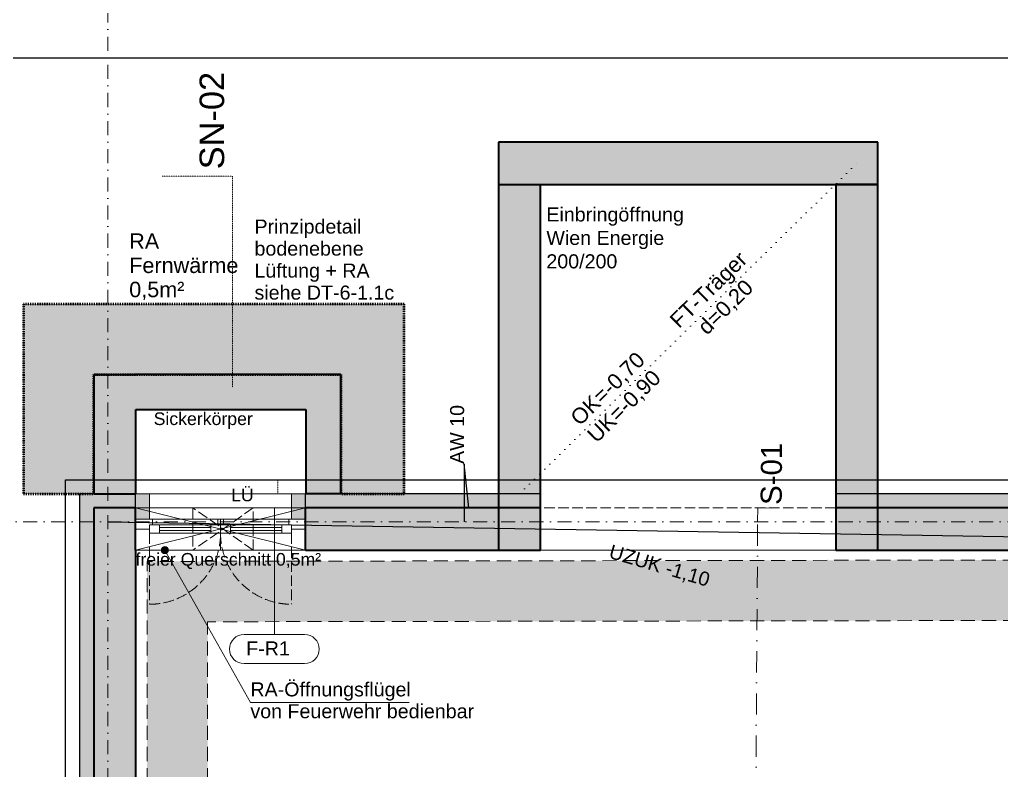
# Model space of a CAD drawing. Header units: millimetres. Extents: x 32522367 to 32638135, y 41424826 to 41540167.
# Drawn here: x 32545541 to 32552527, y 41525547 to 41530886 of the extents above; entities that cross this region are included whole.
import ezdxf
from ezdxf.enums import TextEntityAlignment as Align

# ---------------------------------------------------------------- set-up
doc = ezdxf.new("R2010")
doc.units = ezdxf.units.MM
for name, pattern in [('Achse', [0.2, 0.1, -0.05, 0, -0.05]), ('Punktlinie weit', [0.05, 0, -0.05]), ('Raster', [0.2, 0.1, -0.05, 0, -0.05]), ('Schnittlinie', [0.3, 0.15, -0.075, 0, -0.075]), ('Strichlinie eng', [0.1, 0.075, -0.025]), ('Strichlinie mittel', [0.15, 0.1, -0.05]), ('Strichlinie weit', [0.2, 0.15, -0.05]), ('STRICHPUNKT2', [12.7, 6.35, -3.175, 0, -3.175]), ('Untersicht', [0.1, 0.075, -0.025])]:
    doc.linetypes.add(name, pattern=pattern)
for name, color, linetype in [('000 Achsraster Haupt', 251, 'Continuous'), ('110 Wand Aussen', 251, 'Continuous'), ('220 Bodenaufbau', 251, 'Continuous'), ('240 Unterdaemmung', 251, 'Continuous'), ('715 Lueftung', 251, 'Continuous'), ('720 Haustechnik Installation', 251, 'Continuous'), ('811 Raum 2.Erschließung_ Nebenräume_Allg.räume_Technik', 251, 'Continuous'), ('851 Marker Schnitt', 251, 'Continuous'), ('955 Polierplan Beschriftung', 251, 'Continuous'), ('956 Fensternummer', 251, 'Continuous'), ('Archicad Fenstern', 251, 'Continuous'), ('dp_GE_PE', 1, 'Continuous')]:
    doc.layers.add(name, color=color, linetype=linetype)
for name, color, linetype, lineweight in [('000 Achsraster Haupt_Stift_Nr__1', 251, 'Continuous', 13), ('110 Wand Aussen_Stift_Nr__1', 251, 'Continuous', 13), ('110 Wand Aussen_Stift_Nr__24', 251, 'Continuous', 13), ('110 Wand Aussen_Stift_Nr__29', 251, 'Continuous', 13), ('110 Wand Aussen_Stift_Nr__4', 251, 'Continuous', 35), ('110 Wand Aussen_Stift_Nr__6', 251, 'Continuous', 13), ('110 Wand Aussen_Stift_Nr__7', 251, 'Continuous', 25), ('110 Wand Aussen_Stift_Nr__76', 251, 'Continuous', 13), ('110 Wand Aussen_Stift_Nr__8', 251, 'Continuous', 35), ('136 Halsdämmung_Stift_Nr__1', 251, 'Continuous', 13), ('136 Halsdämmung_Stift_Nr__18', 251, 'Continuous', 0), ('220 Bodenaufbau_Stift_Nr__6', 251, 'Continuous', 13), ('240 Unterdaemmung_Stift_Nr__6', 251, 'Continuous', 13), ('680 Grundgrenzen_Stift_Nr__16', 251, 'Continuous', 25), ('681 Fluchtlinien_Stift_Nr__10', 251, 'Continuous', 25), ('715 Lueftung_Stift_Nr__104', 251, 'Continuous', 18), ('715 Lueftung_Stift_Nr__121', 251, 'Continuous', 13), ('720 Haustechnik Installation_Stift_Nr__1', 251, 'Continuous', 13), ('851 Marker Schnitt_Stift_Nr__1', 251, 'Continuous', 13), ('851 Marker Schnittführung Neben_Stift_Nr__1', 251, 'Continuous', 13), ('851 Marker Schnittführung Neben_Stift_Nr__2', 251, 'Continuous', 18), ('915 Allgemein Beschriftung 1_Stift_Nr__1', 251, 'Continuous', 13), ('955 Polierplan Beschriftung_Stift_Nr__1', 251, 'Continuous', 13), ('956 Aufbauten Beschriftung_Stift_Nr__1', 251, 'Continuous', 13), ('956 Durchbruch Beschriftung_Stift_Nr__61', 251, 'Continuous', 25), ('956 Fensternummer_Stift_Nr__1', 251, 'Continuous', 13), ('958 Detail Beschriftung_Stift_Nr__154', 251, 'Continuous', 13), ('970 Brandschutz Beschriftung.Texte_ Bemaßung_ Symbole_ Fluchtwege_Stift_Nr__101', 251, 'Continuous', 50), ('976 Präsentation Grafik 1_Stift_Nr__5', 251, 'Continuous', 50), ('976 Präsentation Grafik 1_Stift_Nr__94', 251, 'Continuous', 13), ('Archicad Fenster-Marker_Stift_Nr__1', 251, 'Continuous', 13), ('Archicad Fenstern_Stift_Nr__1', 251, 'Continuous', 13), ('Archicad Fenstern_Stift_Nr__7', 251, 'Continuous', 25), ('Archicad Fenstern_Stift_Nr__8', 251, 'Continuous', 35)]:
    doc.layers.add(name, color=color, linetype=linetype, lineweight=lineweight)
doc.styles.add('ERSTELLTER_STIL_1', font='arial.ttf')
doc.styles.get("Standard").update_dxf_attribs({"font": 'arial.ttf'})
doc.dimstyles.new('ERSTELLTER_STIL__11', dxfattribs={"dimtxt": 2.5, "dimasz": 0.0912, "dimexe": 1.25, "dimexo": 0.625, "dimgap": 0, "dimtad": 1, "dimtxsty": 'Standard', "dimcen": 2.5, "dimazin": 3, "dimtfac": 1, "dimtmove": 0, "dimatfit": 3, "dimldrblk": 'ARROWHEAD_5'})

# ---------------------------------------------------------------- blocks, each defined once
blk = doc.blocks.new('Decke_5', base_point=(22.3658, 74.4142))
at = {"layer": '240 Unterdaemmung_Stift_Nr__6', "color": 7, "linetype": 'Strichlinie eng', "lineweight": 13, "flags": 128}
blk.add_lwpolyline([(30.6554, 75.3157), (31.9229, 79.6336), (24.5347, 81.8024), (22.3658, 74.4142), (29.7541, 72.2453), (30.3737, 74.3562)], dxfattribs=at)
blk = doc.blocks.new('Decke_16', base_point=(24.3313, 82.1748))
at = {"layer": '220 Bodenaufbau_Stift_Nr__6', "color": 7, "linetype": 'Continuous', "lineweight": 13, "flags": 128}
blk.add_lwpolyline([(10.1971, 34.0265), (24.3313, 82.1748), (27.0947, 81.3636), (27.827, 83.8583), (30.4177, 83.0978), (29.6854, 80.6031), (63.8728, 70.5671)], dxfattribs=at)
blk = doc.blocks.new('Decke_30', base_point=(31.7613, 79.0832))
at = {"layer": '240 Unterdaemmung_Stift_Nr__6', "color": 7, "linetype": 'Strichlinie eng', "lineweight": 13, "flags": 128}
blk.add_lwpolyline([(31.7613, 79.0832), (29.7541, 72.2453), (30.7136, 71.9636), (32.7209, 78.8015)], dxfattribs=at)
blk = doc.blocks.new('Öffnung_82')
at = {"layer": '110 Wand Aussen_Stift_Nr__1', "color": 7, "linetype": 'Continuous', "lineweight": 13}
for p, q in [((25.6933, 81.4623), (24.6168, 82.091)), ((25.7778, 81.7501), (24.5323, 81.8031))]:
    blk.add_line(p, q, dxfattribs=at)
at = {"layer": '110 Wand Aussen_Stift_Nr__6', "color": 7, "linetype": 'Continuous', "lineweight": 13, "flags": 128}
for points in [[(24.6168, 82.091), (24.533, 81.8055)], [(25.7778, 81.7501), (24.6168, 82.091)], [(24.533, 81.8055), (24.5323, 81.8031)], [(24.5323, 81.8031), (24.5347, 81.8024)], [(24.5347, 81.8024), (25.6933, 81.4623)], [(25.6933, 81.4623), (25.7778, 81.7501)]]:
    blk.add_lwpolyline(points, dxfattribs=at)
blk = doc.blocks.new('Öffnung_83')
at = {"layer": '110 Wand Aussen_Stift_Nr__6', "color": 7, "linetype": 'Continuous', "lineweight": 13, "flags": 128}
for points in [[(24.7409, 82.1587), (24.7128, 82.0628)], [(25.71, 81.8743), (24.7409, 82.1587)], [(25.6819, 81.7783), (25.71, 81.8743)]]:
    blk.add_lwpolyline(points, dxfattribs=at)
blk = doc.blocks.new('Öffnung_94')
at = {"layer": '110 Wand Aussen_Stift_Nr__1', "color": 7, "linetype": 'Untersicht', "lineweight": 13}
for p, q in [((25.3364, 81.5671), (25.0083, 81.976)), ((25.4209, 81.8549), (24.9238, 81.6882))]:
    blk.add_line(p, q, dxfattribs=at)
at = {"layer": '110 Wand Aussen_Stift_Nr__6', "color": 7, "linetype": 'Untersicht', "lineweight": 13, "flags": 128}
for points in [[(25.0083, 81.976), (24.9238, 81.6882)], [(25.3364, 81.5671), (25.4209, 81.8549)]]:
    blk.add_lwpolyline(points, dxfattribs=at)
blk = doc.blocks.new('Wand_165', base_point=(29.3975, 80.6876))
at = {"layer": '110 Wand Aussen_Stift_Nr__24', "linetype": 'Continuous', "lineweight": 13}
for points in [[(29.6854, 80.6031), (30.3332, 82.8099), (30.0454, 82.8944), (29.3975, 80.6876)], [(29.313, 80.3997), (29.6009, 80.3152), (29.6854, 80.6031), (29.3975, 80.6876)]]:
    blk.add_hatch(color=92, dxfattribs=at).paths.add_polyline_path(points)
at = {"layer": '110 Wand Aussen_Stift_Nr__76', "color": 8, "linetype": 'Untersicht', "lineweight": 13}
blk.add_line((29.313, 80.3997), (29.6009, 80.3152), dxfattribs=at)
at = {"layer": '110 Wand Aussen_Stift_Nr__8', "color": 7, "linetype": 'Continuous', "lineweight": 35}
for p, q in [((29.3975, 80.6876), (29.313, 80.3997)), ((29.6009, 80.3152), (29.6854, 80.6031))]:
    blk.add_line(p, q, dxfattribs=at)
at = {"layer": '110 Wand Aussen_Stift_Nr__8', "color": 7, "linetype": 'Continuous', "lineweight": 35, "flags": 128}
for points in [[(30.0454, 82.8944), (29.3975, 80.6876)], [(30.3332, 82.8099), (30.0454, 82.8944)], [(29.6854, 80.6031), (30.3332, 82.8099)]]:
    blk.add_lwpolyline(points, dxfattribs=at)
blk = doc.blocks.new('Wand_166', base_point=(28.0304, 83.4859))
at = {"layer": '110 Wand Aussen_Stift_Nr__24', "linetype": 'Continuous', "lineweight": 13}
for points in [[(27.7425, 83.5704), (27.0947, 81.3636), (27.3826, 81.2791), (28.0304, 83.4859)], [(27.0102, 81.0757), (27.2981, 80.9912), (27.3826, 81.2791), (27.0947, 81.3636)]]:
    blk.add_hatch(color=92, dxfattribs=at).paths.add_polyline_path(points)
at = {"layer": '110 Wand Aussen_Stift_Nr__76', "color": 8, "linetype": 'Untersicht', "lineweight": 13}
blk.add_line((27.0102, 81.0757), (27.2981, 80.9912), dxfattribs=at)
at = {"layer": '110 Wand Aussen_Stift_Nr__8', "color": 7, "linetype": 'Continuous', "lineweight": 35}
for p, q in [((27.0947, 81.3636), (27.0102, 81.0757)), ((27.2981, 80.9912), (27.3826, 81.2791))]:
    blk.add_line(p, q, dxfattribs=at)
at = {"layer": '110 Wand Aussen_Stift_Nr__8', "color": 7, "linetype": 'Continuous', "lineweight": 35, "flags": 128}
for points in [[(27.7425, 83.5704), (27.0947, 81.3636)], [(27.7425, 83.5704), (28.0304, 83.4859)], [(27.3826, 81.2791), (28.0304, 83.4859)]]:
    blk.add_lwpolyline(points, dxfattribs=at)
blk = doc.blocks.new('Wand_168', base_point=(30.4177, 83.0978))
at = {"layer": '110 Wand Aussen_Stift_Nr__24', "linetype": 'Continuous', "lineweight": 13}
blk.add_hatch(color=92, dxfattribs=at).paths.add_polyline_path([(30.4177, 83.0978), (27.827, 83.8583), (27.7425, 83.5704), (30.3332, 82.8099)])
at = {"layer": '110 Wand Aussen_Stift_Nr__8', "color": 7, "linetype": 'Continuous', "lineweight": 35, "flags": 128}
for points in [[(27.827, 83.8583), (27.7425, 83.5704)], [(30.4177, 83.0978), (27.827, 83.8583)], [(27.7425, 83.5704), (30.3332, 82.8099)], [(30.3332, 82.8099), (30.4177, 83.0978)]]:
    blk.add_lwpolyline(points, dxfattribs=at)
blk = doc.blocks.new('2-Flügelfenster 1+1 27_2')
at = {"layer": 'Archicad Fenstern_Stift_Nr__1', "color": 7, "linetype": 'Strichlinie eng', "lineweight": 13}
for p, q in [((-0.505, 0.03), (-0.505, 0.535)), ((0.505, 0.03), (0.505, 0.535))]:
    blk.add_line(p, q, dxfattribs=at)
at = {"layer": 'Archicad Fenstern_Stift_Nr__1', "color": 7, "linetype": 'Continuous', "lineweight": 13}
for p, q in [((-0.605, 0.15), (0.605, 0.15)), ((-0.605, 0), (-0.505, 0)), ((-0.505, -0.03), (-0.505, 0.03)), ((-0.505, 0.03), (-0.435, 0.03)), ((-0.505, 0), (-0.505, -0.03)), ((-0.435, 0.03), (-0.07, 0.03)), ((-0.435, 0.03), (-0.435, -0.03)), ((-0.435, 0.01), (-0.07, 0.01)), ((-0.07, -0.03), (-0.07, 0.03)), ((-0.07, 0.03), (0, 0.03)), ((0, 0.03), (0, -0.03)), ((0, -0.03), (0, 0.03)), ((0, 0.03), (0.07, 0.03)), ((0, -0.03), (0, 0)), ((0, 0), (0, -0.03)), ((0.07, 0.03), (0.435, 0.03)), ((0.07, 0.03), (0.07, -0.03)), ((0.07, 0.01), (0.435, 0.01)), ((0.435, -0.03), (0.435, 0.03)), ((0.435, 0.03), (0.505, 0.03)), ((0.505, 0.03), (0.505, -0.03)), ((0.505, -0.03), (0.505, 0)), ((0.505, 0), (0.605, 0)), ((-0.505, -0.03), (-0.485, -0.03)), ((-0.435, -0.03), (-0.505, -0.03)), ((-0.485, -0.03), (-0.485, -0.07)), ((-0.07, -0.01), (-0.435, -0.01)), ((-0.07, -0.03), (-0.435, -0.03)), ((0, -0.03), (-0.07, -0.03)), ((-0.02, -0.07), (-0.02, -0.03)), ((-0.02, -0.03), (0, -0.03)), ((0, -0.03), (0.02, -0.03)), ((0.07, -0.03), (0, -0.03)), ((0.02, -0.03), (0.02, -0.07)), ((0.435, -0.01), (0.07, -0.01)), ((0.435, -0.03), (0.07, -0.03)), ((0.505, -0.03), (0.435, -0.03)), ((0.485, -0.07), (0.485, -0.03)), ((0.485, -0.03), (0.505, -0.03)), ((-0.485, -0.07), (-0.605, -0.07)), ((-0.02, -0.07), (-0.485, -0.07)), ((0, -0.07), (-0.02, -0.07)), ((0.02, -0.07), (0, -0.07)), ((0.485, -0.07), (0.02, -0.07)), ((0.605, -0.07), (0.485, -0.07)), ((-0.605, -0.25), (0.605, -0.25))]:
    blk.add_line(p, q, dxfattribs=at)
at = {"layer": 'Archicad Fenstern_Stift_Nr__1', "color": 7, "linetype": 'Strichlinie eng', "lineweight": 13}
for centre, start, end in [((-0.505, 0.03), 0, 90), ((0.505, 0.03), 90, 180)]:
    blk.add_arc(centre, 0.505, start, end, dxfattribs=at)
at = {"layer": 'Archicad Fenstern_Stift_Nr__7', "color": 7, "linetype": 'Continuous', "lineweight": 25}
for p, q in [((-0.605, -0.15), (-0.605, -0.25)), ((0.605, -0.15), (0.605, -0.25))]:
    blk.add_line(p, q, dxfattribs=at)
at = {"layer": 'Archicad Fenstern_Stift_Nr__8', "color": 7, "linetype": 'Continuous', "lineweight": 35}
for p, q in [((-0.605, 0.15), (-0.605, 0)), ((0.605, 0.15), (0.605, 0)), ((-0.605, 0), (-0.605, -0.07)), ((-0.605, 0), (-0.605, -0.07)), ((0.605, 0), (0.605, -0.07)), ((0.605, 0), (0.605, -0.07)), ((-0.605, -0.07), (-0.605, -0.15)), ((0.605, -0.07), (0.605, -0.15))]:
    blk.add_line(p, q, dxfattribs=at)
blk = doc.blocks.new('F Marker AUT 27')
at = {"layer": 'Archicad Fenster-Marker_Stift_Nr__1', "color": 7, "linetype": 'Continuous', "lineweight": 13}
blk.add_line((0, -0.2187), (0, 0), dxfattribs=at)
at = {"layer": 'Archicad Fenster-Marker_Stift_Nr__1', "color": 7, "lineweight": 13, "style": 'ERSTELLTER_STIL_1'}
for tag, height, p in [('DUMMY_269', 0.1, (-0.195, -0.535)), ('DUMMY_270', 0.0667, (-0.1283, -0.535)), ('DUMMY_267', 0.1, (-0.0036, -0.535)), ('DUMMY_268', 0.0667, (0.0631, -0.535))]:
    blk.add_attdef(tag, text='', height=height, rotation=270, dxfattribs=at).set_placement(p, align=Align.BOTTOM_LEFT)
blk = doc.blocks.new('Wand_169', base_point=(27.3826, 81.2791))
at = {"layer": '110 Wand Aussen_Stift_Nr__24', "linetype": 'Continuous', "lineweight": 13}
for points in [[(24.2468, 81.8869), (24.5323, 81.8031), (24.533, 81.8055), (24.3313, 82.1748)], [(24.3313, 82.1748), (24.533, 81.8055), (24.6168, 82.091)], [(25.6933, 81.4623), (27.2981, 80.9912), (27.3826, 81.2791), (25.7778, 81.7501)]]:
    blk.add_hatch(color=92, dxfattribs=at).paths.add_polyline_path(points)
at = {"layer": '110 Wand Aussen_Stift_Nr__29', "linetype": 'Continuous', "lineweight": 13}
for points in [[(24.2635, 82.2989), (24.2354, 82.2029), (24.3313, 82.1748)], [(24.2635, 82.2989), (24.3313, 82.1748), (24.3595, 82.2707)], [(24.3313, 82.1748), (24.6168, 82.091), (24.645, 82.1869), (24.3595, 82.2707)], [(25.7778, 81.7501), (27.3826, 81.2791), (27.4107, 81.375), (25.806, 81.8461)]]:
    blk.add_hatch(color=6, dxfattribs=at).paths.add_polyline_path(points)
at = {"layer": '110 Wand Aussen_Stift_Nr__7', "color": 7, "linetype": 'Continuous', "lineweight": 25}
for p, q in [((24.6168, 82.091), (24.645, 82.1869)), ((25.7778, 81.7501), (25.806, 81.8461))]:
    blk.add_line(p, q, dxfattribs=at)
at = {"layer": '110 Wand Aussen_Stift_Nr__7', "color": 7, "linetype": 'Continuous', "lineweight": 25, "flags": 128}
for points in [[(24.2635, 82.2989), (24.2354, 82.2029)], [(24.645, 82.1869), (24.2635, 82.2989)], [(27.4107, 81.375), (25.806, 81.8461)]]:
    blk.add_lwpolyline(points, dxfattribs=at)
at = {"layer": '110 Wand Aussen_Stift_Nr__8', "color": 7, "linetype": 'Continuous', "lineweight": 35}
for p, q in [((24.3313, 82.1748), (24.2468, 81.8869)), ((24.6168, 82.091), (24.3313, 82.1748)), ((27.3826, 81.2791), (25.7778, 81.7501))]:
    blk.add_line(p, q, dxfattribs=at)
at = {"layer": '110 Wand Aussen_Stift_Nr__8', "color": 7, "linetype": 'Continuous', "lineweight": 35, "flags": 128}
blk.add_lwpolyline([(25.6933, 81.4623), (27.2981, 80.9912)], dxfattribs=at)
at = {"layer": 'Archicad Fenster-Marker_Stift_Nr__1', "color": 7, "lineweight": 13, "rotation": 163.6400944565043}
blk.add_blockref('F Marker AUT 27', (25.1128, 81.6327), dxfattribs=at)
at = {"layer": 'Archicad Fenstern', "color": 7, "linetype": 'Continuous', "lineweight": 13, "rotation": 163.6400944565043}
blk.add_blockref('2-Flügelfenster 1+1 27_2', (25.1551, 81.7766), dxfattribs=at)
blk = doc.blocks.new('Wand_195', base_point=(32.0074, 79.9214))
at = {"layer": '110 Wand Aussen_Stift_Nr__24', "linetype": 'Continuous', "lineweight": 13}
blk.add_hatch(color=92, dxfattribs=at).paths.add_polyline_path([(32.0074, 79.9214), (29.3975, 80.6876), (29.313, 80.3997), (31.9229, 79.6336)])
at = {"layer": '110 Wand Aussen_Stift_Nr__29', "linetype": 'Continuous', "lineweight": 13}
blk.add_hatch(color=6, dxfattribs=at).paths.add_polyline_path([(32.0356, 80.0174), (29.4257, 80.7835), (29.3975, 80.6876), (32.0074, 79.9214)])
at = {"layer": '110 Wand Aussen_Stift_Nr__7', "color": 7, "linetype": 'Continuous', "lineweight": 25, "flags": 128}
for points in [[(32.0356, 80.0174), (29.4257, 80.7835)], [(32.0356, 80.0174), (32.0074, 79.9214)]]:
    blk.add_lwpolyline(points, dxfattribs=at)
at = {"layer": '110 Wand Aussen_Stift_Nr__8', "color": 7, "linetype": 'Continuous', "lineweight": 35}
blk.add_line((32.0074, 79.9214), (29.3975, 80.6876), dxfattribs=at)
at = {"layer": '110 Wand Aussen_Stift_Nr__8', "color": 7, "linetype": 'Continuous', "lineweight": 35, "flags": 128}
for points in [[(29.313, 80.3997), (31.9229, 79.6336)], [(32.0074, 79.9214), (31.9229, 79.6336)]]:
    blk.add_lwpolyline(points, dxfattribs=at)
blk = doc.blocks.new('Wand_211', base_point=(7.6485, 24.2797))
at = {"layer": '110 Wand Aussen_Stift_Nr__24', "linetype": 'Continuous', "lineweight": 13}
blk.add_hatch(color=92, dxfattribs=at).paths.add_polyline_path([(7.733, 24.5675), (24.5347, 81.8024), (24.2468, 81.8869), (7.4452, 24.652)])
at = {"layer": '110 Wand Aussen_Stift_Nr__29', "linetype": 'Continuous', "lineweight": 13}
blk.add_hatch(color=6, dxfattribs=at).paths.add_polyline_path([(7.2647, 24.3924), (7.3607, 24.3642), (24.3313, 82.1748), (24.2354, 82.2029)])
at = {"layer": '110 Wand Aussen_Stift_Nr__7', "color": 7, "linetype": 'Continuous', "lineweight": 25, "flags": 128}
blk.add_lwpolyline([(24.2354, 82.2029), (19.9881, 67.7347)], dxfattribs=at)
at = {"layer": '110 Wand Aussen_Stift_Nr__8', "color": 7, "linetype": 'Continuous', "lineweight": 35}
for p, q in [((24.3313, 82.1748), (24.2468, 81.8869)), ((24.2468, 81.8869), (7.4452, 24.652))]:
    blk.add_line(p, q, dxfattribs=at)
at = {"layer": '110 Wand Aussen_Stift_Nr__8', "color": 7, "linetype": 'Continuous', "lineweight": 35, "flags": 128}
blk.add_lwpolyline([(20.3719, 67.622), (24.5347, 81.8024)], dxfattribs=at)
blk = doc.blocks.new('Wand_228', base_point=(26.0193, 81.6793))
at = {"layer": '110 Wand Aussen_Stift_Nr__24', "linetype": 'Continuous', "lineweight": 13}
for points in [[(25.9766, 82.4213), (26.2868, 82.5908), (26.047, 82.6612)], [(25.9766, 82.4213), (26.2164, 82.3509), (26.2868, 82.5908)], [(25.9766, 82.4213), (25.8075, 81.8456), (26.0474, 81.7752), (26.2164, 82.3509)]]:
    blk.add_hatch(color=92, dxfattribs=at).paths.add_polyline_path(points)
at = {"layer": '110 Wand Aussen_Stift_Nr__4', "color": 7, "linetype": 'Continuous', "lineweight": 35, "flags": 128}
for points in [[(26.2868, 82.5908), (26.047, 82.6612)], [(26.0474, 81.7752), (26.2868, 82.5908)], [(25.9766, 82.4213), (25.8075, 81.8456)], [(26.0474, 81.7752), (25.8075, 81.8456)]]:
    blk.add_lwpolyline(points, dxfattribs=at)
blk = doc.blocks.new('Wand_229', base_point=(26.2868, 82.5908))
at = {"layer": '110 Wand Aussen_Stift_Nr__24', "linetype": 'Continuous', "lineweight": 13}
blk.add_hatch(color=92, dxfattribs=at).paths.add_polyline_path([(24.8163, 82.7619), (25.9766, 82.4213), (26.047, 82.6612), (24.8868, 83.0018)])
at = {"layer": '110 Wand Aussen_Stift_Nr__4', "color": 7, "linetype": 'Continuous', "lineweight": 35, "flags": 128}
for points in [[(26.047, 82.6612), (24.8868, 83.0018)], [(24.8163, 82.7619), (25.9766, 82.4213)]]:
    blk.add_lwpolyline(points, dxfattribs=at)
blk = doc.blocks.new('Wand_230', base_point=(24.5989, 83.0863))
at = {"layer": '110 Wand Aussen_Stift_Nr__24', "linetype": 'Continuous', "lineweight": 13}
for points in [[(24.5285, 82.8464), (24.8163, 82.7619), (24.5989, 83.0863)], [(24.8868, 83.0018), (24.5989, 83.0863), (24.8163, 82.7619)], [(24.3595, 82.2707), (24.6473, 82.1862), (24.8163, 82.7619), (24.5285, 82.8464)]]:
    blk.add_hatch(color=92, dxfattribs=at).paths.add_polyline_path(points)
at = {"layer": '110 Wand Aussen_Stift_Nr__4', "color": 7, "linetype": 'Continuous', "lineweight": 35, "flags": 128}
for points in [[(24.5989, 83.0863), (24.3595, 82.2707)], [(24.5989, 83.0863), (24.8868, 83.0018)], [(24.6473, 82.1862), (24.8163, 82.7619)], [(24.3595, 82.2707), (24.6473, 82.1862)]]:
    blk.add_lwpolyline(points, dxfattribs=at)
blk = doc.blocks.new('Wand_246', base_point=(29.6854, 80.6031))
at = {"layer": '110 Wand Aussen_Stift_Nr__76', "color": 8, "linetype": 'Untersicht', "lineweight": 13, "flags": 128}
for points in [[(27.0947, 81.3636), (27.0102, 81.0757)], [(29.3975, 80.6876), (27.3826, 81.2791)], [(27.0102, 81.0757), (29.6009, 80.3152)], [(29.6009, 80.3152), (29.6854, 80.6031)]]:
    blk.add_lwpolyline(points, dxfattribs=at)
at = {"layer": '110 Wand Aussen_Stift_Nr__8', "color": 7, "linetype": 'Continuous', "lineweight": 35}
for p, q in [((27.0947, 81.3636), (27.0102, 81.0757)), ((27.2981, 80.9912), (27.3826, 81.2791)), ((29.3975, 80.6876), (29.313, 80.3997)), ((29.6009, 80.3152), (29.6854, 80.6031))]:
    blk.add_line(p, q, dxfattribs=at)
blk = doc.blocks.new('Träger_2', base_point=(22.6629, 74.3791))
at = {"layer": '715 Lueftung_Stift_Nr__104', "linetype": 'Continuous', "lineweight": 0, "true_color": 0x260033}
blk.add_hatch(color=198, dxfattribs=at).paths.add_polyline_path([(22.8692, 74.3185), (24.8805, 81.1698), (24.5888, 81.7028), (22.4567, 74.4396)])
at = {"layer": '715 Lueftung_Stift_Nr__104', "color": 202, "linetype": 'Strichlinie mittel', "lineweight": 18, "true_color": 0x9900cc, "flags": 128}
for points in [[(22.4567, 74.4396), (24.5888, 81.7028)], [(22.8692, 74.3185), (24.8805, 81.1698)], [(22.4567, 74.4396), (22.8692, 74.3185)]]:
    blk.add_lwpolyline(points, dxfattribs=at)
blk = doc.blocks.new('Polylinie_1', base_point=(24.7323, 81.7444))
at = {"layer": '720 Haustechnik Installation', "linetype": 'Continuous', "lineweight": 0, "true_color": 0x000000}
blk.add_hatch(color=18, dxfattribs=at).paths.add_polyline_path([(24.7073, 81.7444), (24.7092, 81.7348), (24.7146, 81.7267), (24.7227, 81.7213), (24.7323, 81.7194), (24.7418, 81.7213), (24.75, 81.7267), (24.7554, 81.7348), (24.7573, 81.7444), (24.7554, 81.754), (24.75, 81.7621), (24.7418, 81.7675), (24.7323, 81.7694), (24.7227, 81.7675), (24.7146, 81.7621), (24.7092, 81.754)])
at = {"layer": '720 Haustechnik Installation_Stift_Nr__1', "color": 7, "linetype": 'Continuous', "lineweight": 13, "flags": 128}
blk.add_lwpolyline([(24.7379, 81.72), (25.0117, 80.5341), (26.0947, 80.2162)], dxfattribs=at)
at = {"layer": '720 Haustechnik Installation_Stift_Nr__1', "color": 7, "linetype": 'Continuous', "lineweight": 13}
blk.add_circle((24.7323, 81.7444), 0.025, dxfattribs=at)
blk = doc.blocks.new('Schnittebene_1', base_point=(-0.5412, -16.9326))
at = {"layer": '851 Marker Schnitt_Stift_Nr__1', "color": 7, "linetype": 'Continuous', "lineweight": 13}
for q in [(28.836, 80.7482), (28.9606, 80.8151)]:
    blk.add_line((28.8648, 80.8439), q, dxfattribs=at)
at = {"layer": '851 Marker Schnitt_Stift_Nr__1', "color": 7, "linetype": 'Schnittlinie', "lineweight": 13}
blk.add_line((-0.5124, -16.8369), (28.836, 80.7482), dxfattribs=at)
at = {"layer": '851 Marker Schnitt_Stift_Nr__1', "color": 7, "lineweight": 13, "insert": (29.1638, 81.2391), "char_height": 0.15, "attachment_point": 9, "rotation": 73.26147, "style": 'ERSTELLTER_STIL_1'}
blk.add_mtext('\\A1;{\\pqr;\\pt0;\\fArial|b0|i0|c0|p0;\\W1.000000;S-01}', dxfattribs=at)
blk = doc.blocks.new('Etikett_202', base_point=(27.2668, 81.4173))
at = {"layer": '955 Polierplan Beschriftung_Stift_Nr__1', "color": 7, "linetype": 'Punktlinie weit', "lineweight": 13}
blk.add_line((27.2668, 81.4173), (30.2316, 82.9961), dxfattribs=at)
at = {"layer": '955 Polierplan Beschriftung_Stift_Nr__1', "color": 7, "lineweight": 13, "char_height": 0.11, "rotation": 28.0369, "style": 'ERSTELLTER_STIL_1'}
for s, insert, attachment_point, line_spacing_factor in [('\\A1;{\\pqc;\\fArial|b0|i0|c0|p0;\\W1.000000;\\fArial|b0|i0|c0|p0;\\W1.000000;\\fArial|b0|i0|c0|p0;\\W1.000000;FT-Träger\\fArial|b0|i0|c0|p0;\\W1.000000;\\A1{\\H.66x;\\S^  ;}\\fArial|b0|i0|c0|p0;\\W1.000000;\\fArial|b0|i0|c0|p0;\\W1.000000;\\P\\pqc;\\fArial|b0|i0|c0|p0;\\W1.000000;d=\\fArial|b0|i0|c0|p0;\\W1.000000;\\fArial|b0|i0|c0|p0;\\W1.000000;0,20\\fArial|b0|i0|c0|p0;\\W1.000000;\\A1{\\H.66x;\\S^  ;}\\fArial|b0|i0|c0|p0;\\W1.000000;\\fArial|b0|i0|c0|p0;\\W1.000000;}', (29.0256, 82.3489), 5, 0.939024), ('\\A1;{\\pql;\\fArial|b0|i0|c0|p0;\\W1.000000;OK=\\fArial|b0|i0|c0|p0;\\W1.000000;\\fArial|b0|i0|c0|p0;\\W1.000000;-0,70\\fArial|b0|i0|c0|p0;\\W1.000000;\\A1{\\H.66x;\\S^  ;}\\fArial|b0|i0|c0|p0;\\W1.000000;\\fArial|b0|i0|c0|p0;\\W1.000000;\\P\\pql;\\fArial|b0|i0|c0|p0;\\W1.000000;UK=\\fArial|b0|i0|c0|p0;\\W1.000000;\\fArial|b0|i0|c0|p0;\\W1.000000;-0,90\\fArial|b0|i0|c0|p0;\\W1.000000;\\A1{\\H.66x;\\S^  ;}\\fArial|b0|i0|c0|p0;\\W1.000000;\\fArial|b0|i0|c0|p0;\\W1.000000;}', (27.8339, 81.7143), 4, 0.929581)]:
    blk.add_mtext(s, dxfattribs=dict(at, insert=insert, attachment_point=attachment_point, line_spacing_factor=line_spacing_factor))
blk = doc.blocks.new('Etikett_420', base_point=(25.5647, 81.8127))
at = {"layer": '956 Fensternummer_Stift_Nr__1', "color": 7, "linetype": 'Continuous', "lineweight": 13}
blk.add_line((25.5647, 81.8127), (25.3112, 80.9492), dxfattribs=at)
at = {"layer": '956 Fensternummer_Stift_Nr__1', "color": 7, "linetype": 'Continuous', "lineweight": 13, "flags": 128}
blk.add_lwpolyline([(25.5179, 80.8885, -1), (25.4596, 80.6897), (25.0461, 80.8111, -1), (25.1044, 81.0098)], format="xyb", close=True, dxfattribs=at)
at = {"layer": '956 Fensternummer_Stift_Nr__1', "color": 7, "lineweight": 13, "insert": (25.2973, 80.9019), "char_height": 0.1, "attachment_point": 2, "rotation": 343.64009, "style": 'ERSTELLTER_STIL_1'}
blk.add_mtext('\\A1;{\\pqc;\\pt0,1;\\fArial|b0|i0|c0|p0;\\W1.000000;F-R1 \\fArial|b0|i0|c0|p0;\\W1.000000;\\A1{\\H.66x;\\S^  ;}\\fArial|b0|i0|c0|p0;\\W1.000000;\\fArial|b0|i0|c0|p0;\\W1.000000;\\A1{\\H.66x;\\S^  ;}\\fArial|b0|i0|c0|p0;\\W1.000000; \\fArial|b0|i0|c0|p0;\\W1.000000;\\fArial|b0|i0|c0|p0;\\W1.000000;\\fArial|b0|i0|c0|p0;\\W1.000000;\\fArial|b0|i0|c0|p0;\\W1.000000;\\fArial|b0|i0|c0|p0;\\W1.000000;\\fArial|b0|i0|c0|p0;\\W1.000000;\\fArial|b0|i0|c0|p0;\\W1.000000;\\fArial|b0|i0|c0|p0;\\W1.000000;\\fArial|b0|i0|c0|p0;\\W1.000000;\\fArial|b0|i0|c0|p0;\\W1.000000;\\fArial|b0|i0|c0|p0;\\W1.000000;\\fArial|b0|i0|c0|p0;\\W1.000000;\\fArial|b0|i0|c0|p0;\\W1.000000;\\fArial|b0|i0|c0|p0;\\W1.000000;\\fArial|b0|i0|c0|p0;\\W1.000000;\\fArial|b0|i0|c0|p0;\\W1.000000;\\fArial|b0|i0|c0|p0;\\W1.000000;\\fArial|b0|i0|c0|p0;\\W1.000000;\\fArial|b0|i0|c0|p0;\\W1.000000;\\fArial|b0|i0|c0|p0;\\W1.000000;\\fArial|b0|i0|c0|p0;\\W1.000000;\\fArial|b0|i0|c0|p0;\\W1.000000;\\fArial|b0|i0|c0|p0;\\W1.000000;\\fArial|b0|i0|c0|p0;\\W1.000000;\\fArial|b0|i0|c0|p0;\\W1.000000;\\fArial|b0|i0|c0|p0;\\W1.000000;\\fArial|b0|i0|c0|p0;\\W1.000000;\\fArial|b0|i0|c0|p0;\\W1.000000;\\fArial|b0|i0|c0|p0;\\W1.000000;\\fArial|b0|i0|c0|p0;\\W1.000000;\\fArial|b0|i0|c0|p0;\\W1.000000;\\fArial|b0|i0|c0|p0;\\W1.000000;\\fArial|b0|i0|c0|p0;\\W1.000000;\\fArial|b0|i0|c0|p0;\\W1.000000;\\fArial|b0|i0|c0|p0;\\W1.000000;\\fArial|b0|i0|c0|p0;\\W1.000000;\\fArial|b0|i0|c0|p0;\\W1.000000;\\fArial|b0|i0|c0|p0;\\W1.000000;\\fArial|b0|i0|c0|p0;\\W1.000000;\\fArial|b0|i0|c0|p0;\\W1.000000;\\fArial|b0|i0|c0|p0;\\W1.000000;\\fArial|b0|i0|c0|p0;\\W1.000000;\\fArial|b0|i0|c0|p0;\\W1.000000;}', dxfattribs=at)
blk = doc.blocks.new('Träger_65', base_point=(31.7662, 79.3844))
at = {"layer": '715 Lueftung_Stift_Nr__104', "linetype": 'Continuous', "lineweight": 0, "true_color": 0x260033}
blk.add_hatch(color=198, dxfattribs=at).paths.add_polyline_path([(31.8264, 79.5907), (24.5888, 81.7028), (24.8805, 81.1698), (31.7059, 79.178)])
at = {"layer": '715 Lueftung_Stift_Nr__104', "color": 202, "linetype": 'Strichlinie mittel', "lineweight": 18, "true_color": 0x9900cc, "flags": 128}
for points in [[(31.8264, 79.5907), (24.5888, 81.7028)], [(31.7059, 79.178), (24.8805, 81.1698)]]:
    blk.add_lwpolyline(points, dxfattribs=at)
blk = doc.blocks.new('Standard-Rastermarker')
at = {"layer": '000 Achsraster Haupt_Stift_Nr__1', "color": 7, "linetype": 'Raster', "lineweight": 13}
blk.add_line((1, 0), (73, 0), dxfattribs=at)
at = {"layer": '000 Achsraster Haupt_Stift_Nr__1', "color": 7, "lineweight": 13, "style": 'ERSTELLTER_STIL_1'}
for tag, p in [('AC_MarkerText_1_0', (-0.3593, -0.0343)), ('AC_MarkerText_1_1', (74.1407, -0.0343))]:
    blk.add_attdef(tag, text='', height=0.15, rotation=90, dxfattribs=at).set_placement(p, align=Align.TOP_CENTER)
blk = doc.blocks.new('Standard-Rastermarker_9')
at = {"layer": '000 Achsraster Haupt_Stift_Nr__1', "color": 7, "linetype": 'Raster', "lineweight": 13}
blk.add_line((1, 0), (57.5462, 0), dxfattribs=at)
at = {"layer": '000 Achsraster Haupt_Stift_Nr__1', "color": 7, "lineweight": 13, "style": 'ERSTELLTER_STIL_1'}
for tag, p in [('AC_MarkerText_1_0', (-0.25, 0.075)), ('AC_MarkerText_1_1', (58.7962, 0.075))]:
    blk.add_attdef(tag, text='', height=0.15, dxfattribs=at).set_placement(p, align=Align.TOP_CENTER)
blk = doc.blocks.new('Pfeil Gerade 27')
at = {"layer": '715 Lueftung_Stift_Nr__121', "linetype": 'Continuous', "lineweight": 13, "true_color": 0xe60000}
blk.add_hatch(color=1, dxfattribs=at).paths.add_polyline_path([(0.15, 0), (0.0804, 0.0748), (0.0804, 0.0376), (-0.15, 0.0376), (-0.15, -0.0376), (0.0804, -0.0376), (0.0804, -0.0748)])
blk = doc.blocks.new('ARROWHEAD_5')
at = {"linetype": 'Continuous', "lineweight": 0}
blk.add_hatch(color=0, dxfattribs=at).paths.add_polyline_path([(-1, 0.2679), (0, 0), (-1, -0.2679)])
at = {"color": 0, "linetype": 'Continuous', "lineweight": 0}
blk.add_line((0, 0), (-1, 0), dxfattribs=at)

msp = doc.modelspace()

# ---------------------------------------------------------------- hatches: boundary and pattern name
at = {"layer": '136 Halsdämmung_Stift_Nr__18', "linetype": 'Continuous', "lineweight": 0}
for points in [[(32546365.956, 41527513.445), (32546465.956, 41527513.446), (32546465.957, 41527333.446), (32546365.957, 41527333.445)], [(32547475.956, 41527513.451), (32547575.956, 41527513.451), (32547575.957, 41527333.451), (32547475.957, 41527333.451)]]:
    msp.add_hatch(color=6, dxfattribs=at).paths.add_polyline_path(points)
at = {"layer": '976 Präsentation Grafik 1_Stift_Nr__94', "linetype": 'Continuous', "lineweight": 13}
msp.add_hatch(color=9, dxfattribs=at).paths.add_polyline_path([(32545568.431, 41528363.441), (32545568.436, 41527513.44), (32546068.436, 41527513.443), (32546068.431, 41528363.443), (32547827.59, 41528363.451), (32547827.594, 41527513.452), (32548277.601, 41527513.454), (32548277.594, 41528863.455), (32545568.429, 41528863.441)])

# ---------------------------------------------------------------- linework, layer by layer
msp.add_line((32546168.431, 41527313.446), (32556110.849, 41527153.787))
at = {"layer": '136 Halsdämmung_Stift_Nr__1', "color": 7, "linetype": 'Continuous', "lineweight": 13, "flags": 128}
for points in [[(32546365.956, 41527513.445), (32546465.956, 41527513.446), (32546465.957, 41527333.446), (32546365.957, 41527333.445)], [(32547475.956, 41527513.451), (32547575.956, 41527513.451), (32547575.957, 41527333.451), (32547475.957, 41527333.451)]]:
    msp.add_lwpolyline(points, close=True, dxfattribs=at)
at = {"layer": '680 Grundgrenzen_Stift_Nr__16', "color": 5, "linetype": 'Continuous', "lineweight": 25}
msp.add_line((32542868.416, 41530613.419), (32593380.804, 41530613.674), dxfattribs=at)
msp.add_line((32542868.416, 41530613.419), (32593380.804, 41530613.674), dxfattribs=at)
at = {"layer": '681 Fluchtlinien_Stift_Nr__10', "color": 1, "linetype": 'Strichlinie weit', "lineweight": 25}
msp.add_lwpolyline([(32545868.865, 41441712.417), (32545868.431, 41527613.435), (32593380.819, 41527613.674), (32593380.92, 41507613.674), (32565868.532, 41507613.536), (32565868.764, 41461712.518), (32607781.152, 41461712.73), (32607781.069, 41478013.747), (32627781.069, 41478013.848), (32627781.253, 41441712.831)], close=True, dxfattribs=at)
msp.add_lwpolyline([(32587378.862, 41441712.627), (32545868.865, 41441712.417), (32545868.431, 41527613.435), (32587378.435, 41527613.644)], dxfattribs=at)
at = {"layer": '715 Lueftung_Stift_Nr__121', "color": 1, "linetype": 'Strichlinie eng', "lineweight": 13, "true_color": 0xe60000}
for p, q in [((32546368.424, 41527513.445), (32546368.423, 41527613.437)), ((32547378.424, 41527513.45), (32547378.424, 41527613.443))]:
    msp.add_line(p, q, dxfattribs=at)
at = {"layer": '720 Haustechnik Installation_Stift_Nr__1', "color": 7, "linetype": 'Strichlinie eng', "lineweight": 13}
msp.add_lwpolyline([(32549248.424, 41527613.452), (32551348.424, 41527613.462), (32551348.413, 41529713.462), (32549248.413, 41529713.452)], close=True, dxfattribs=at)
at = {"layer": '811 Raum 2.Erschließung_ Nebenräume_Allg.räume_Technik', "color": 254, "linetype": 'Continuous', "lineweight": 0, "true_color": 0xd3d2c7, "flags": 128}
msp.add_lwpolyline([(32546368.466, 41519413.437), (32558338.471, 41519413.498), (32558338.468, 41520015.019), (32559006.825, 41520015.022), (32559006.788, 41527113.51), (32551348.426, 41527113.471), (32551348.413, 41529713.462), (32549248.423, 41529713.459), (32549248.426, 41527113.46), (32546368.426, 41527113.437)], close=True, dxfattribs=at)
at = {"layer": '851 Marker Schnittführung Neben_Stift_Nr__2', "color": 7, "linetype": 'Achse', "lineweight": 18}
msp.add_lwpolyline([(32546556.715, 41529771.619), (32547056.715, 41529771.621), (32547056.723, 41528271.621)], dxfattribs=at)
at = {"layer": '976 Präsentation Grafik 1_Stift_Nr__5', "color": 7, "linetype": 'Strichlinie mittel', "lineweight": 50, "flags": 128}
msp.add_lwpolyline([(32545568.431, 41528363.441), (32545568.436, 41527513.44), (32546068.436, 41527513.443), (32546068.431, 41528363.443), (32547827.59, 41528363.451), (32547827.594, 41527513.452), (32548277.601, 41527513.454), (32548277.594, 41528863.455), (32545568.429, 41528863.441)], close=True, dxfattribs=at)
at = {"layer": 'dp_GE_PE', "linetype": 'STRICHPUNKT2', "ltscale": 50}
msp.add_lwpolyline([(32545863.656, 41527562.1), (32545863.656, 41527562.1)], dxfattribs=at)
msp.add_lwpolyline([(32545863.656, 41527562.1), (32545863.656, 41527562.1)], dxfattribs=at)

# ---------------------------------------------------------------- block references
at = {"layer": '000 Achsraster Haupt', "color": 7, "linetype": 'Continuous', "lineweight": 18, "xscale": 1000, "yscale": 1000, "zscale": 1000}
for name, p, rotation in [('Standard-Rastermarker', (32546168.39, 41535366.53), 270.0002954042531), ('Standard-Rastermarker_9', (32539163.207, 41527313.41), 0.0002954042531608)]:
    msp.add_blockref(name, p, dxfattribs=dict(at, rotation=rotation))
at = {"layer": '110 Wand Aussen', "color": 7, "lineweight": 35, "xscale": 1000, "yscale": 1000, "zscale": 1000, "rotation": 16.36019999999994}
for name, p in [('Wand_168', (32551648.411, 41530013.464)), ('Wand_166', (32549248.413, 41529713.452)), ('Wand_165', (32551348.425, 41527413.471)), ('Wand_229', (32547827.59, 41528363.452)), ('Wand_230', (32546068.431, 41528363.442)), ('Wand_228', (32547827.595, 41527413.453)), ('Wand_169', (32549248.425, 41527413.46)), ('Wand_195', (32554068.432, 41527413.485)), ('Wand_246', (32551648.425, 41527413.472)), ('Wand_211', (32546368.733, 41467163.42))]:
    msp.add_blockref(name, p, dxfattribs=at)
at = {"layer": '110 Wand Aussen', "color": 7, "linetype": 'Continuous', "lineweight": 13, "xscale": 1000, "yscale": 1000, "zscale": 1000, "rotation": 16.36019999999994}
for name in ['Öffnung_83', 'Öffnung_82', 'Öffnung_94']:
    msp.add_blockref(name, (32545868.865, 41441712.417), dxfattribs=at)
at = {"layer": '220 Bodenaufbau', "color": 7, "linetype": 'Continuous', "lineweight": 13, "xscale": 1000, "yscale": 1000, "zscale": 1000, "rotation": 16.36019999999994}
msp.add_blockref('Decke_16', (32546068.423, 41527413.443), dxfattribs=at)
at = {"layer": '240 Unterdaemmung', "color": 7, "linetype": 'Strichlinie eng', "lineweight": 13, "xscale": 1000, "yscale": 1000, "zscale": 1000, "rotation": 16.36019999999994}
for name, p in [('Decke_5', (32546368.464, 41519413.439)), ('Decke_30', (32554068.437, 41526539.885))]:
    msp.add_blockref(name, p, dxfattribs=at)
at = {"layer": '715 Lueftung', "color": 8, "lineweight": 13, "xscale": 1000, "yscale": 1000, "zscale": 1000, "rotation": 16.36019999999994}
for name, p in [('Träger_65', (32553988.239, 41526830.226)), ('Träger_2', (32546663.464, 41519463.439))]:
    msp.add_blockref(name, p, dxfattribs=at)
at = {"layer": '715 Lueftung', "color": 7, "linetype": 'Continuous', "lineweight": 13, "xscale": 1000, "yscale": 1000, "zscale": 1000, "rotation": 90.00028921166646}
msp.add_blockref('Pfeil Gerade 27', (32546986.672, 41526831.156), dxfattribs=at)
at = {"layer": '720 Haustechnik Installation', "color": 7, "linetype": 'Continuous', "lineweight": 13, "xscale": 1000, "yscale": 1000, "zscale": 1000, "rotation": 16.36019999999994}
msp.add_blockref('Polylinie_1', (32546574.372, 41527113.446), dxfattribs=at)
at = {"layer": '851 Marker Schnitt', "color": 7, "lineweight": 13, "xscale": 1000, "yscale": 1000, "zscale": 1000, "rotation": 16.36019999999994}
msp.add_blockref('Schnittebene_1', (32550119.044, 41425312.936), dxfattribs=at)
at = {"layer": '955 Polierplan Beschriftung', "color": 7, "linetype": 'Continuous', "lineweight": 13, "xscale": 1000, "yscale": 1000, "zscale": 1000, "rotation": 16.36019999999994}
msp.add_blockref('Etikett_202', (32549098.424, 41527513.459), dxfattribs=at)
at = {"layer": '956 Fensternummer', "color": 7, "linetype": 'Continuous', "lineweight": 13, "xscale": 1000, "yscale": 1000, "zscale": 1000, "rotation": 16.36019999999994}
msp.add_blockref('Etikett_420', (32547353.824, 41527413.45), dxfattribs=at)

# ---------------------------------------------------------------- texts
at = {"layer": '720 Haustechnik Installation_Stift_Nr__1', "color": 7, "linetype": 'Continuous', "lineweight": 13, "insert": (32549289.343, 41529550.51), "char_height": 100, "width": 1029.53572, "attachment_point": 1, "rotation": 0.0002849, "style": 'ERSTELLTER_STIL_1'}
msp.add_mtext('\\A1;{\\pql;\\fArial|b0|i0|c0|p0;\\W1.000000;Einbringöffnung\\P\\pql;\\fArial|b0|i0|c0|p0;\\W1.000000;Wien Energie 200/200\\P\\pql;\\fArial|b0|i0|c0|p0;\\W1.000000;}', dxfattribs=at)
at = {"layer": '720 Haustechnik Installation_Stift_Nr__1', "color": 7, "linetype": 'Continuous', "lineweight": 13, "insert": (32547183.42, 41526044.756), "char_height": 100, "attachment_point": 4, "rotation": 0.0002901, "line_spacing_factor": 0.930746, "style": 'ERSTELLTER_STIL_1'}
msp.add_mtext('\\A1;{\\pql;\\fArial|b0|i0|c0|p0;\\W1.000000;RA-Öffnungsflügel\\P\\pql;\\fArial|b0|i0|c0|p0;\\W1.000000;von Feu\\fArial|b0|i0|c0|p0;\\W1.000000;e\\fArial|b0|i0|c0|p0;\\W1.000000;rwehr bedienbar}', dxfattribs=at)
at = {"layer": '851 Marker Schnittführung Neben_Stift_Nr__1', "color": 7, "linetype": 'Continuous', "lineweight": 13, "insert": (32546821.714, 41529821.62), "char_height": 175, "attachment_point": 1, "rotation": 90.0002892, "style": 'ERSTELLTER_STIL_1'}
msp.add_mtext('\\A1;{\\pql;\\fArial|b0|i0|c0|p0;\\W1.000000;SN-\\fArial|b0|i0|c0|p0;\\W1.000000;02}', dxfattribs=at)
at = {"layer": '915 Allgemein Beschriftung 1_Stift_Nr__1', "color": 7, "linetype": 'Continuous', "lineweight": 13, "insert": (32549755.018, 41527155.816), "char_height": 100, "attachment_point": 1, "rotation": 343.6403855, "style": 'ERSTELLTER_STIL_1'}
msp.add_mtext('\\A1;{\\pql;\\fArial|b0|i0|c0|p0;\\W1.000000;UZ\\fArial|b0|i0|c0|p0;\\W1.000000;UK\\fArial|b0|i0|c0|p0;\\W1.000000; \\fArial|b0|i0|c0|p0;\\W1.000000;-1,10}', dxfattribs=at)
at = {"layer": '955 Polierplan Beschriftung_Stift_Nr__1', "color": 7, "linetype": 'Continuous', "lineweight": 13, "insert": (32546847.744, 41528092.875), "char_height": 90, "attachment_point": 2, "rotation": 0.0002901, "style": 'ERSTELLTER_STIL_1'}
msp.add_mtext('\\A1;{\\pqc;\\fArial|b0|i0|c0|p0;\\W1.000000;Sickerkörper}', dxfattribs=at)
at = {"layer": '956 Aufbauten Beschriftung_Stift_Nr__1', "color": 7, "linetype": 'Continuous', "lineweight": 13, "insert": (32548705.499, 41527726.379), "char_height": 100, "attachment_point": 7, "rotation": 90.0003249, "style": 'ERSTELLTER_STIL_1'}
msp.add_mtext('\\A1;{\\pql;\\fArial|b0|i0|c0|p0;\\W1.000000;AW \\fArial|b0|i0|c0|p0;\\W1.000000;10}', dxfattribs=at)
at = {"layer": '956 Durchbruch Beschriftung_Stift_Nr__61', "color": 5, "linetype": 'Continuous', "lineweight": 25, "insert": (32547046.219, 41527550.438), "char_height": 90, "attachment_point": 1, "rotation": 0.0002945, "style": 'ERSTELLTER_STIL_1'}
msp.add_mtext('\\A1;{\\pql;\\fArial|b0|i0|c0|p0;\\W1.000000;LÜ}', dxfattribs=at)
at = {"layer": '958 Detail Beschriftung_Stift_Nr__154', "color": 142, "linetype": 'Continuous', "lineweight": 13, "true_color": 0x00adcd, "insert": (32547212.492, 41529464.317), "char_height": 100, "attachment_point": 1, "rotation": 0.0002892, "line_spacing_factor": 0.938865, "style": 'ERSTELLTER_STIL_1'}
msp.add_mtext('\\A1;{\\pql;\\fArial|b0|i0|c0|p0;\\W1.000000;Prinzipdetail \\P\\pql;\\fArial|b0|i0|c0|p0;\\W1.000000;bodenebene\\P\\pql;\\fArial|b0|i0|c0|p0;\\W1.000000;Lüftung \\fArial|b0|i0|c0|p0;\\W1.000000;+ RA\\P\\pql;\\fArial|b0|i0|c0|p0;\\W1.000000;siehe DT-6-1.1\\fArial|b0|i0|c0|p0;\\W1.000000;c}', dxfattribs=at)
at = {"layer": '970 Brandschutz Beschriftung.Texte_ Bemaßung_ Symbole_ Fluchtwege_Stift_Nr__101', "color": 1, "linetype": 'Continuous', "lineweight": 50, "true_color": 0xf50000, "insert": (32546321.114, 41529366.055), "char_height": 110, "width": 884.46911, "attachment_point": 1, "rotation": 0.0003133, "line_spacing_factor": 0.938688, "style": 'ERSTELLTER_STIL_1'}
msp.add_mtext('\\A1;{\\pql;\\fArial|b0|i0|c0|p0;\\W1.000000;RA \\fArial|b0|i0|c0|p0;\\W1.000000;Fernwärme\\P\\pql;\\fArial|b0|i0|c0|p0;\\W1.000000;0,5m²}', dxfattribs=at)
at = {"layer": '970 Brandschutz Beschriftung.Texte_ Bemaßung_ Symbole_ Fluchtwege_Stift_Nr__101', "color": 1, "linetype": 'Continuous', "lineweight": 50, "true_color": 0xf50000, "insert": (32546365.958, 41527092.874), "char_height": 90, "attachment_point": 1, "rotation": 0.0002962, "style": 'ERSTELLTER_STIL_1'}
msp.add_mtext('\\A1;{\\pql;\\fArial|b0|i0|c0|p0;\\W1.000000;freier Querschnitt\\fArial|b0|i0|c0|p0;\\W1.000000; 0,5m²}', dxfattribs=at)

# ---------------------------------------------------------------- leaders
at = {"layer": '956 Aufbauten Beschriftung_Stift_Nr__1', "color": 7, "linetype": 'Continuous', "lineweight": 13, "annotation_type": 0, "has_hookline": 1, "hookline_direction": 1, "text_width": 412.551, "horizontal_direction": (-6e-06, 1, 0)}
msp.add_leader([(32548738.113, 41527413.45), (32548705.499, 41527726.379)], dimstyle='ERSTELLTER_STIL__11', dxfattribs=at)

doc.saveas('drawing.dxf')
